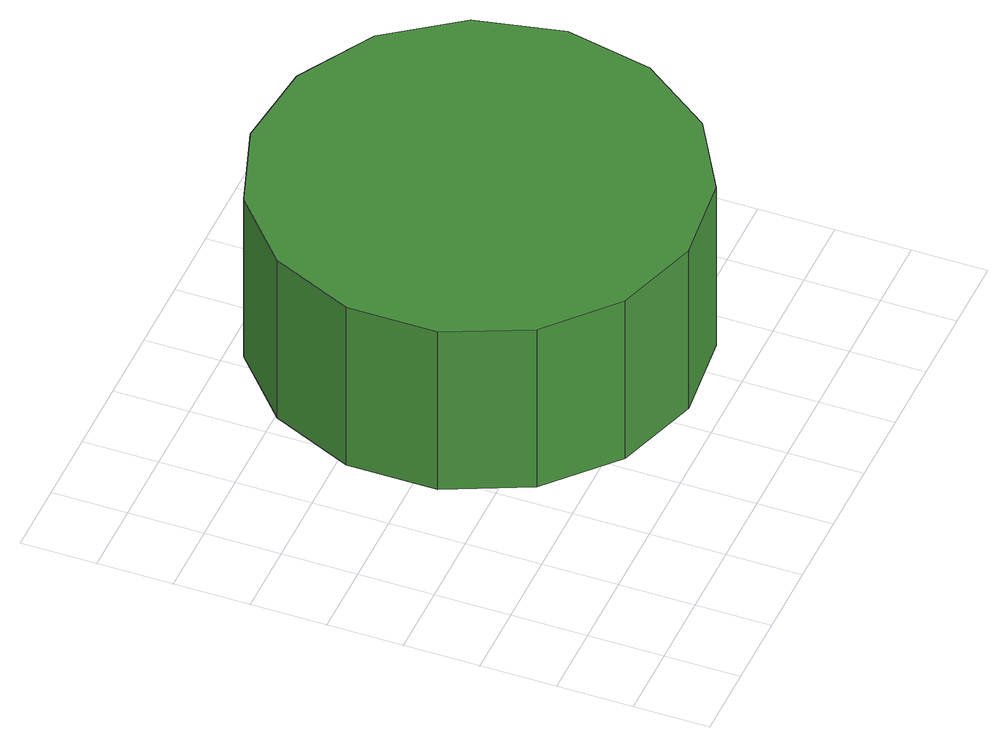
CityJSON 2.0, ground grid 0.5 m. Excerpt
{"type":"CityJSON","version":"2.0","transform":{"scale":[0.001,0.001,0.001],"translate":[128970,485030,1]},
"CityObjects":{
"tree1":{"type":"SolitaryVegetationObject","attributes":{"function":"something"},"geometry":[{"type":"MultiSurface","lod":"1","boundaries":[[[0,1,2,3,4,5,6,7,8,9,10,11,12,13,14]],[[15,16,17,18,19,20,21,22,23,24,25,26,27,28,29]],[[0,29,28,1]],[[1,28,27,2]],[[2,27,26,3]],[[3,26,25,4]],[[4,25,24,5]],[[5,24,23,6]],[[6,23,22,7]],[[7,22,21,8]],[[8,21,20,9]],[[9,20,19,10]],[[10,19,18,11]],[[11,18,17,12]],[[12,17,16,13]],[[13,16,15,14]],[[14,15,29,0]]]}]}
},
"vertices":[
[3749,2139,1522],[3625,2724,1522],[3273,3208,1522],[2755,3507,1522],[2160,3570,1522],[1591,3385,1522],[1147,2985,1522],[904,2438,1522],[904,1840,1522],[1147,1294,1522],[1591,894,1522],[2160,709,1522],[2755,771,1522],[3273,1070,1522],[3625,1554,1522],[3625,1554,252],[3273,1070,252],[2755,771,252],[2160,709,252],[1591,894,252],[1147,1294,252],[904,1840,252],[904,2438,252],[1147,2985,252],[1591,3385,252],[2160,3570,252],[2755,3507,252],[3273,3208,252],[3625,2724,252],[3749,2139,252]
]}
